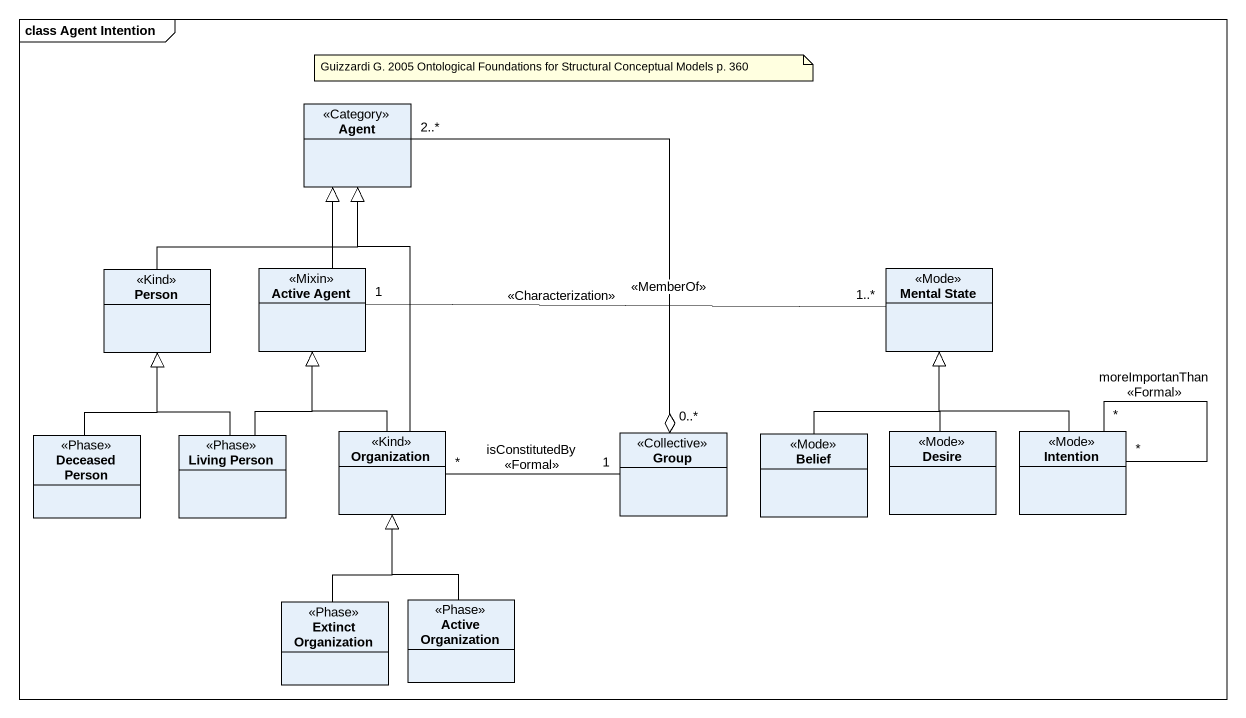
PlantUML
@startuml
mainframe class Agent Intention
hide circle
hide empty members
class "Agent" as Agent_ <<Category>>
class "Person" as Person_ <<Kind>>
class "Active Agent" as Active_Agent <<Mixin>>
class "Mental State" as Mental_State <<Mode>>
class "Deceased Person" as Deceased_Person <<Phase>>
class "Living Person" as Living_Person <<Phase>>
class Organization <<Kind>>
class "Group" as Group_ <<Collective>>
class Belief <<Mode>>
class Desire <<Mode>>
class Intention <<Mode>>
class "Extinct Organization" as Extinct_Organization <<Phase>>
class "Active Organization" as Active_Organization <<Phase>>
Person_ -up-|> Agent_
Active_Agent -up-|> Agent_
Mental_State "1..*" -left- "1" Active_Agent : <<Characterization>>
Deceased_Person -up-|> Person_
Living_Person -up-|> Person_
Living_Person -up-|> Active_Agent
Organization -up-|> Agent_
Organization -up-|> Active_Agent
Group_ "0..*" o-up- "2..*" Agent_ : <<MemberOf>>
Group_ "1" -left- "*" Organization : isConstitutedBy\n<<Formal>>
Belief -up-|> Mental_State
Desire -up-|> Mental_State
Intention -up-|> Mental_State
Intention "*" -- "*" Intention : moreImportanThan\n<<Formal>>
Extinct_Organization -up-|> Organization
Active_Organization -up-|> Organization
note as N1
  Guizzardi G. 2005 Ontological Foundations for Structural Conceptual Models p. 360
end note
@enduml
